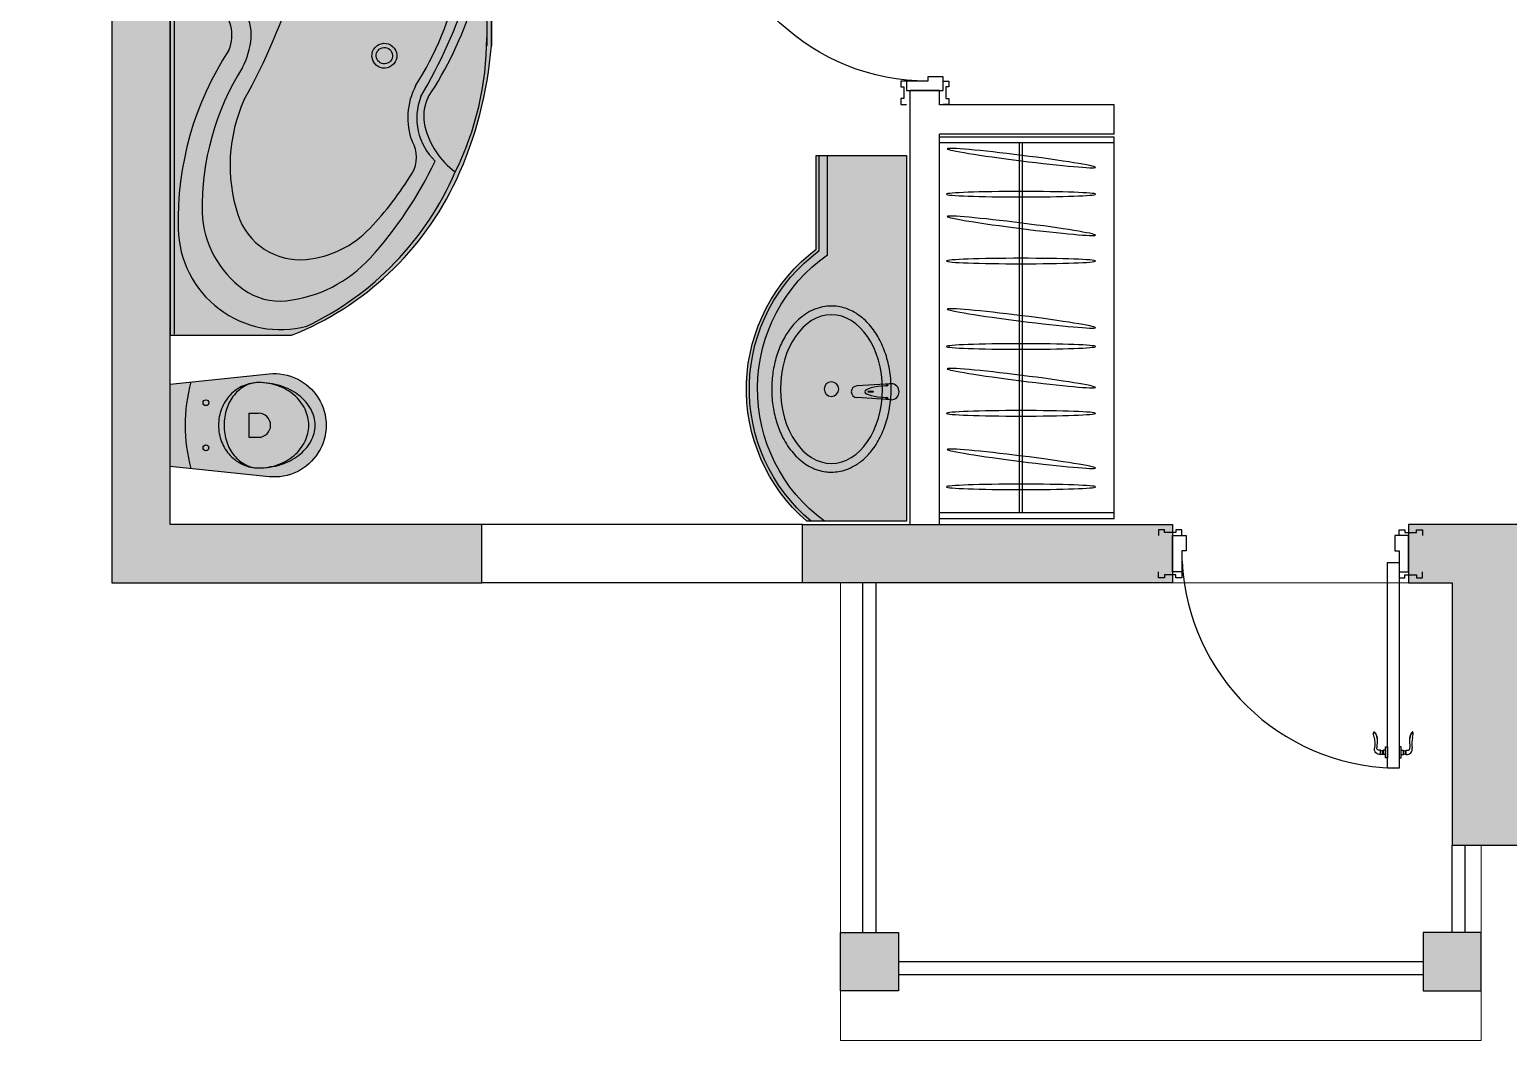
# Model space of a CAD drawing. Header units: millimetres. Extents: x 38613 to 88834, y 14193 to 29607.
# Drawn here: x 70551 to 75627, y 14243 to 17712 of the extents above; entities that cross this region are included whole.
import ezdxf

# ---------------------------------------------------------------- set-up
doc = ezdxf.new("R2010")
doc.units = ezdxf.units.MM
for name, color, linetype in [('doors', 4, 'Continuous'), ('Furn', 34, 'Continuous'), ('gypsum panel', 3, 'Continuous'), ('hatch wall', 8, 'Continuous'), ('Sanitari', 144, 'Continuous'), ('wall', 5, 'Continuous')]:
    doc.layers.add(name, color=color, linetype=linetype)
doc.layers.add('Floor', color=7, linetype='Continuous', lineweight=0, true_color=0xd6d6d6)

# ---------------------------------------------------------------- blocks, each defined once
blk = doc.blocks.new('door-handle')
at = {"color": 0}
for p, q in [((-32, 10), (-32, -10.00000000000728)), ((-30, 9), (-32, 9)), ((-30, 9), (-30, -9)), ((-19, 9), (-21, 9)), ((-21, 9), (-21, -9)), ((-19, 10), (-19, -10.00000000000728)), ((-9, 10), (-19, 10)), ((0, 25), (-9, 25)), ((-9, 25), (-9, -25)), ((0, -25), (0, 25)), ((-32, -10.00000000000364), (-40.34172901356942, -10.00000000000364)), ((-30, -9), (-32, -9)), ((-19, -9), (-21, -9)), ((-9, -10), (-19, -10.00000000000364)), ((-9, -25), (0, -25)), ((-61.67027487228916, -93.05419732806331), (-60.75208368415406, -94.01785612024833))]:
    blk.add_line(p, q, dxfattribs=at)
for centre, radius, start, end in [((-34.46362960745319, -14.92424038324498), 25.04570281554129, 84.35495152263769, 191.5747182569977), ((-25.49999999999818, 16.17089144310557), 8.465913068820786, 237.8902061553036, 302.1097938446965), ((-91.0594398050871, -62.15080612508973), 42.64671855244374, 313.5613391426849, 358.16915816811), ((-90.1706845965, -63.14248529410906), 42.64671855244374, 313.5613391426849, 358.16915816811), ((-242.8306956194119, -39.24300342557399), 184.8403687438857, 350.5395445302115, 5.991388819178432), ((-39.67183528947498, -19.52468724937171), 9.54821579143467, 85.9768775786792, 192.3256840784366), ((-595.5908857967352, -61.5688183318307), 548.0530142172786, 359.6930381090062, 4.186108045202766), ((-25.49999999999818, -16.17089144310921), 8.465913068820786, 57.89020615530352, 122.1097938446965), ((-38.8885466585707, -82.44414781276464), 25.13126123219481, 149.329352931917, 204.972632821159)]:
    blk.add_arc(centre, radius, start, end, dxfattribs=at)
blk = doc.blocks.new('door 810x125')
at = {"layer": 'doors', "color": 34, "linetype": 'ByBlock'}
for points in [[(-62.49999999947613, -32), (-82.49999999947613, -32), (-82.49999999947613, -11.99999999994179), (-72.49999999947613, -11.99999999988358), (-72.49999999947613, 28.00000000005821), (-82.49999999947613, 28.00000000005821), (-82.49999999947613, 48.00000000005821), (-62.5, 48.00000000005821)], [(62.5, 0), (-62.5, 0), (-62.5, -47), (-10.49999999976717, -47), (-10.49999999976717, -32), (62.49999999953434, -31.99999999994179), (62.49999999953434, 0)], [(62.49999999947613, -32), (82.49999999947613, -32), (82.49999999947613, -11.99999999994179), (72.49999999947613, -11.99999999988358), (72.49999999947613, 28.00000000005821), (82.49999999947613, 28.00000000005821), (82.49999999947613, 48.00000000005821), (62.5, 48.00000000005821)], [(29.50000000029104, -31.99999999994179), (735.5000000002328, -32), (735.5000000002328, -72), (29.50000000029104, -71.99999999995634), (29.46767709980486, -32.00002611920354)], [(-62.49999999941792, -777.9999999999418), (-82.49999999941792, -777.9999999999418), (-82.49999999941792, -797.9999999999418), (-72.49999999941792, -798.0000000000582), (-72.49999999941792, -838), (-82.49999999941792, -838), (-82.49999999941792, -858), (-62.49999999994179, -858)], [(62.5, -810), (-62.5, -810), (-62.5, -763), (-10.49999999976717, -762.9999999999418), (-10.49999999976717, -777.9999999999418), (62.49999999953434, -778.0000000000582), (62.49999999953434, -810)], [(62.49999999941792, -777.9999999999418), (82.49999999941792, -777.9999999999418), (82.49999999941792, -797.9999999999418), (72.49999999941792, -798.0000000000582), (72.49999999941792, -838), (82.49999999941792, -838), (82.49999999941792, -858), (62.49999999994179, -858)]]:
    blk.add_lwpolyline(points, dxfattribs=at)
at = {"layer": 'doors'}
blk.add_arc((-10.49999999976717, -32), 746.268048357961, 272.8011120017163, 358.4642879844835, dxfattribs=at)
at = {"layer": 'doors', "color": 34, "linetype": 'ByBlock', "zscale": 0.07530120532436947}
for p, xscale, yscale, rotation in [((681.6094870693632, -32.00000000779983), 0.7530120532028377, 0.7530120532028377, 270.0000000310026), ((681.6094870693632, -72.00000000698492), -0.753012053319253, 0.753012053319253, 269.9999999689974)]:
    blk.add_blockref('door-handle', p, dxfattribs=dict(at, xscale=xscale, yscale=yscale, rotation=rotation))
blk = doc.blocks.new('mixer4ws(plan)')
for p, q in [((0, 27.5), (116.8917906909264, 20)), ((0, -27.5), (116.8917906909264, -20))]:
    blk.add_line(p, q)
for centre, radius, start, end in [((0, 0), 27.5, 45.26509570862078, 314.7349042913792), ((0, 0), 24.5, 55.0340484638193, 65.91049388815965), ((15.18687301172031, 21.71655792537786), 2, 235.0340484630679, 267.8470974478014), ((116.8917906909264, 0), 20, 270, 90), ((0, 0), 24.5, 294.0895061118403, 304.9659515361807), ((15.18687301169484, -21.7165579253724), 2, 92.1529025528254, 124.9659515364113)]:
    blk.add_arc(centre, radius, start, end)
blk.add_ellipse((0, 0), major_axis=(90.30317867782287, 0), ratio=0.2214761461648493, start_param=4.880524547336707, end_param=7.685846067022384)
blk.add_ellipse((70.30317867782287, -9.094947017729282e-13), major_axis=(-10, 0), ratio=0.2)
blk = doc.blocks.new('sdw')
h = blk.add_hatch(color=254)
edge = h.paths.add_edge_path()
edge.add_line((0, -444.4604538541171), (342.7934241617986, -444.4604538541171))
edge.add_arc((-49.99999999987489, 9.095855698861849), 599.999999999975, 310.893548985616, 413.13010235415)
edge.add_line((310.0000000001601, 489.0958556988044), (310.0000000001601, 810.5403866096603))
edge.add_line((310.0000000001601, 810.5403866096603), (0, 810.5403866096603))
edge.add_line((0, 810.5403866096603), (0, -444.4604538541171))
at = {"color": 30}
blk.add_line((272.0000000001601, 469.7041491543059), (272.0000000001601, 810.5403866096603), dxfattribs=at)
blk.add_line((300.0000000001601, 484.0695391802728), (300.0000000001601, 810.5403866096603))
blk.add_lwpolyline([(0, -444.4604538541171), (342.7934241617986, -444.4604538541171, 0.4782431379573647), (310.0000000001601, 489.0958556988044), (310.0000000001601, 810.5403866096603), (0, 810.5403866096603), (0, -444.4604538541171)], format="xyb")
blk.add_circle((258.1236750299577, 9.095855698862579), 25)
blk.add_arc((-50, 9.095855698862579), 562.0000000000381, 306.1922980446903, 55.04354329353789, dxfattribs=at)
blk.add_arc((-50, 9.095855698862579), 590.00000000001, 309.7591677074035, 53.61413218321587)
blk.add_ellipse((258.1236750299577, 9.095855698862579), major_axis=(0.00122467668347467, 255.0000982590719), ratio=0.6862739210985079, start_param=3.141592653590862, end_param=9.424777960770449)
blk.add_open_spline([(258.1223062741337, -275.90424255986), (264.7030822429806, -275.9042741649901), (271.2837238622596, -275.4706528032548), (286.688663211884, -273.4390000752755), (295.4744631566573, -271.4799166403827), (312.6835044082254, -266.0633252225234), (321.1064543218818, -262.6067551361048), (337.4377836522181, -254.3167750059511), (345.3464735755697, -249.4840571419918), (360.5428080210695, -238.5768553458038), (367.8309368597111, -232.5026417757035), (381.7116494162474, -219.2462940953556), (388.3046057434985, -212.0641482440406), (407.4511323026381, -188.4386984024313), (418.7519193928456, -170.3672587377368), (435.9161147291306, -134.8437014095834), (442.4041027128696, -117.9173018527799), (452.8205399240833, -82.68546240887372), (456.7484856073279, -64.38023945043096), (461.9407870668219, -27.0789927112055), (463.2048217365518, -8.083686459402088), (463.0342596534174, 29.88506953493925), (461.5996739161201, 48.85766120586777), (456.070884650806, 86.06886034010677), (451.9770207293332, 104.3067700841348), (441.2373671062523, 139.3615478107822), (434.5920798166189, 156.1782455712673), (418.9123834746424, 187.7431943559204), (409.8779873909662, 202.492232738703), (389.6268711719895, 229.3064043475897), (378.4079917217605, 241.3730086398427), (357.860294579179, 258.9532457461464), (349.0338174226927, 265.3363998466521), (330.6178761308547, 276.3271155598923), (321.0275050597265, 280.9336129748845), (301.2927566212602, 288.1702168660122), (291.1485785715049, 290.7984115187428), (272.2626031648833, 293.6801609169343), (263.5607119394699, 294.2490470712655), (246.1819558998104, 293.8723558298661), (237.5061671319418, 292.9268726666342), (220.381337488885, 289.5608257491258), (211.9329828261398, 287.1409608411486), (195.4325002253754, 280.9171858744812), (187.3804163812893, 277.1140677407966), (171.7983393402537, 268.2420314261108), (164.2679889748106, 263.1736043569981), (149.8175272567896, 251.8959673805512), (142.8970038439147, 245.6869072554982), (123.7313694731565, 226.1297130280291), (112.3815393981058, 211.4313545378973), (92.46717804833315, 179.1399772829027), (83.9012805497041, 161.5448724851594), (69.79659667226952, 124.3004057759535), (64.2584923536051, 104.6507508952054), (56.38252623996232, 64.19747954787454), (54.04534393944778, 43.3948022100958), (52.6491707416717, 1.583115299057681), (53.59031224041246, -19.42451526800869), (58.7199065774912, -60.68878548959037), (62.90788825368509, -80.94421621743822), (74.39654748083558, -119.7782580934581), (81.69641452864744, -138.3565254321438), (99.19128951034509, -172.9681681934162), (109.3863817326492, -189.0028940823977), (129.4262743516592, -214.0085289243725), (138.6851203978295, -223.7358159962459), (158.4870012738975, -240.9934874574537), (169.0321520632133, -248.5235240341281), (188.5141958749155, -259.5304957072367), (197.2286539888009, -263.5457305602613), (215.1015645964071, -269.9565528554958), (224.2598639384378, -272.3509712817031), (241.6706921153236, -275.2258339655236), (249.8962914942531, -275.9042030531564), (258.1223062741337, -275.90424255986)], degree=3, knots=[0, 0, 0, 0, 0.09026539771349523, 0.09026539771349523, 0.2127414886783133, 0.2127414886783133, 0.3352175796431313, 0.3352175796431313, 0.4576936706079494, 0.4576936706079494, 0.5801697615727675, 0.5801697615727675, 0.7026458525375855, 0.7026458525375855, 0.9573566777619018, 0.9573566777619018, 1.164020774990034, 1.164020774990034, 1.370684872218165, 1.370684872218165, 1.577348969446297, 1.577348969446297, 1.784013066674429, 1.784013066674429, 1.99067716390256, 1.99067716390256, 2.197341261130692, 2.197341261130692, 2.404005358358824, 2.404005358358824, 2.610669455586955, 2.610669455586955, 2.752866286060256, 2.752866286060256, 2.895063116533557, 2.895063116533557, 3.037259947006857, 3.037259947006857, 3.156470105311757, 3.156470105311757, 3.275680263616657, 3.275680263616657, 3.394890421921557, 3.394890421921557, 3.514100580226458, 3.514100580226458, 3.633310738531358, 3.633310738531358, 3.752520896836258, 3.752520896836258, 3.980335035113517, 3.980335035113517, 4.208149173390776, 4.208149173390776, 4.435963311668035, 4.435963311668035, 4.663777449945295, 4.663777449945295, 4.891591588222554, 4.891591588222554, 5.119405726499814, 5.119405726499814, 5.347219864777073, 5.347219864777073, 5.575034003054332, 5.575034003054332, 5.744168869473015, 5.744168869473015, 5.913303735891697, 5.913303735891697, 6.041828340585977, 6.041828340585977, 6.170352945280257, 6.170352945280257, 6.283185307179586, 6.283185307179586, 6.283185307179586, 6.283185307179586], dxfattribs=at)
at = {"xscale": -1, "rotation": 180}
blk.add_blockref('mixer4ws(plan)', (53.22614445930958, 0.05972360330633819), dxfattribs=at)
blk = doc.blocks.new('bath1700')
h = blk.add_hatch(color=254)
edge = h.paths.add_edge_path()
edge.add_line((-1102.060418098699, 0), (0, 0))
edge.add_line((0, 0), (0, 1700))
edge.add_line((0, 1700), (-416.6045308345929, 1700))
edge.add_arc((-28.87526526295539, 722.7371410620505), 1051.368954668292, 111.6407142992339, 155.0348049505472)
edge.add_arc((219.3910445027855, 607.1522126911045), 1325.222996506669, 155.0348049505506, 175.6763034210377)
edge.add_line((-1102.060418098699, 707.0622845483012), (-1102.060418098699, 0))
at = {"color": 0}
for p, q in [((-15, 1696.032180338982), (-15, 15)), ((0, 1696.032180338982), (0, 0)), ((-1102.060418098699, 0), (-1102.060418098699, 707.0622845483012)), ((-1087.060418098699, 15), (-1087.060418098699, 707.0622845483012)), ((0, 0), (-1102.060418098699, 0)), ((-15, 15), (-1087.060418098699, 15))]:
    blk.add_line(p, q, dxfattribs=at)
blk.add_lwpolyline([(-1102.060418098699, 0), (0, 0), (0, 1700), (-416.6045308345929, 1700, 0.1916380419822929), (-982.008871856844, 1166.485951563693, 0.09030985166825363), (-1102.060418098699, 707.0622845483012), (-1102.060418098699, 0)], format="xyb", dxfattribs=at)
for centre, major_axis, ratio, start_param, end_param in [((-376.2798341878224, 1330.189744326752), (-151.3791258510691, 316.8686915674361), 0.9921595962615375, 4.282197686813784, 6.103184271337066), ((-69.86752725136466, 760.0395607708488), (569.0220935884328, 842.3205760885294), 0.9674924485893679, 1.02269219429743, 1.762774940548106), ((-349.3335543690482, 1129.454241548839), (-0.50512670358352, 454.8192828976698), 0.9999999999374958, 0.1046634709845784, 0.8324928553915236), ((-375.0393964427058, 1371.573137312138), (-0.4771722233684034, 211.3393540920257), 0.9999999999380199, -0.6274192282703673, 0.1035162356522072), ((-451.8878480985295, 1265.094999259338), (-0.3460820875526649, 342.6533822109524), 0.9999999999369072, -1.531204031574213, -0.6261713896975776), ((336.1099550147774, 507.1022838214994), (-11.1899031490595, 1380.600746650101), 0.9999999999376434, 0.8254985449713264, 1.116473094576007), ((-433.5040022416506, 1094.95498492982), (0.612125336996977, 346.5856648089592), 0.9999999999378447, 0.09734387234046737, 0.813500410549842), ((-445.2005625481252, 1216.959598058427), (-0.4792363848880614, 224.0216884730006), 0.9999999999373963, -1.258266511653804, 0.09343847757823975), ((133.1119449947728, 557.4246582679334), (49.23704050522949, 1126.530878234319), 0.9999999999355528, 0.8554132375082224, 1.06737375394943), ((-1088.456901244237, 1305.017062228755), (2.783963153828046, 1061.455669533343), 0.9999999999368084, 4.133486864418183, 4.742837338246703), ((-752.0002193739638, 1117.101403583307), (-0.47107890185619, 546.663731985892), 0.9999999999370066, 4.28667340519648, 5.026196299168778), ((-1014.084330145037, 1262.071109149023), (0.7001900407298791, 904.7258332955729), 0.9999999999369387, 4.153165418958982, 4.731879707452284), ((-51.41905285662506, 680.1829512565164), (-4.056704113359197, 1034.637119436474), 0.999999999938283, 1.106635415647259, 1.567489836656219), ((-1143.55925910431, 916.3750768820173), (-0.062987681572089, 277.7862441009724), 0.9999999999377349, -1.324646759511038, -0.636916375532199), ((-740.1751113904174, 1089.365037624666), (0.2723074515871951, 105.0646398690883), 0.9999999999374328, 1.026286572919487, 2.120489686538212), ((-1049.250105953426, 955.9060665579746), (-0.6491471672165873, 202.9468181732018), 0.9999999999369469, 4.33333785416933, 5.519415385206103), ((-988.0158758868929, 938.3992019095458), (47.62451339913451, 198.3961267478475), 0.837170460209983, 4.425042089986526, 5.406724358516923), ((-1015.330600239336, 948.6227286366629), (0.09125214658857869, 145.5648174132788), 0.9999999999395657, 4.249827640380429, 4.95939217958069), ((218.1455000544665, 158.5088007855229), (25.00688945176183, 1319.949667734727), 0.9999999999353869, 1.008306714231418, 1.276815837087577), ((712.81883993675, -40.20455318933818), (-2.526671460701066, 1823.34947267448), 0.9999999999375897, 1.039505566000298, 1.25906166424698), ((1629.30983048724, -156.3048522570753), (-22.8879558747205, 2155.123204307757), 0.999999999938806, 1.052335372936982, 1.261676735466998), ((-286.8878098068526, 408.8157094634953), (348.9522687442269, 817.2933078150428), 0.7836138218698886, 1.364413834783839, 1.799235466162849), ((-734.8927945346804, 740.8806888357503), (-2.645121748064414, 42.57276990023486), 0.9999999999329061, 3.104958810325751, 9.388144117505338), ((-734.8927945346804, 740.8806888357503), (-2.113496572226308, 27.9479111751396), 0.9999999999334066, 3.157835219677573, 9.441020526857159), ((-20.37845520395786, 659.6654240997741), (1.755008812734769, 257.7711487337274), 0.9999999999377265, 1.0853477507528, 1.500851540713547), ((-76.12133916071616, 670.200552674185), (-0.06471343315213843, 135.6177212188953), 0.9999999999382037, 1.178741123967181, 2.437455686713623), ((-131.8399028200656, 667.0908647126053), (-2.340497783083668, 146.0601808784065), 0.9999999999351613, 1.470195576525832, 2.164849783501758), ((-504.9047563627828, 392.4546617866145), (0.4469348141971421, 560.2308651163578), 0.9999999999362605, 1.258670536465897, 1.849152434818923), ((4675.362299265689, 4295.520067337493), (1942.845790542409, 5854.898127894026), 0.9999999999342873, 2.536891633192234, 2.563990616406541), ((-638.1472566956654, 121.4354035026045), (11.93460054883819, 650.4949389802335), 0.9999999999378255, -1.137811804798738, -0.7984901610944642), ((-695.1498182878131, 411.3482919350499), (0.2475082675760339, 344.7451305811927), 0.9999999999382947, 1.261165339654089, 1.881863204993241), ((-696.0137779527577, 434.5802726142574), (-281.3408361059652, 102.2730685085729), 0.9460214423057683, 0.1709900182620214, 2.044095866823493), ((-2085.035530321882, 988.9875002066838), (5.711132364936553, 1731.654982585622), 0.9999999999366528, 4.262253246915263, 4.415855150123033), ((-333.3954517978709, 330.7145218853839), (-2.438266480266646, 220.1427804713259), 0.9999999999359193, 4.601288894150087, 5.280753965184377), ((-252.0479200087721, 291.3802936797729), (-0.1944711591763315, 228.7584287011686), 0.9999999999375901, 3.418319012727835, 5.126178491211869), ((-705.3819618347334, 408.0667178010335), (-0.2887685484035664, 333.9996076218354), 0.9999999999371315, 1.880280682171758, 2.58642159406729), ((-348.2291786427377, 332.2032290552161), (-0.2345430873566381, 235.0644086974948), 0.9999999999376575, 3.417078632083426, 4.61136650059885), ((-784.0287081891438, 312.9287254580995), (-139.5735639238444, 244.6695525127394), 0.9561894938343007, 1.340114574497043, 2.427580601937316), ((-682.7217818443896, 335.6360326755093), (-0.552285766152041, 186.8081630441586), 0.9999999999376312, 3.293605553844172, 4.111167449632265), ((-692.7219718014821, 428.5175172672607), (3.024953393759984, 358.0392004551616), 0.9999999999356527, 2.595734635715556, 3.014851656544367), ((-589.9507668248843, 1184.081975126697), (-0.03899219853994447, 1120.573827188902), 0.9999999999370156, 3.00636839555267, 3.418041617336532), ((-569.7988678502152, 1406.561088369344), (-1.157240761048396, 1388.32427110643), 0.9999999999372997, 3.145120797290186, 3.418335576328317), ((-632.1541638858616, 760.7218046939815), (-877.9205578559582, 59.76965822270886), 0.8442487465444855, 1.399233344721675, 1.706084290695713)]:
    blk.add_ellipse(centre, major_axis=major_axis, ratio=ratio, start_param=start_param, end_param=end_param, dxfattribs=at)
blk = doc.blocks.new('v1')
h = blk.add_hatch(color=254)
edge = h.paths.add_edge_path()
edge.add_line((-141.2295361775541, 0), (141.2295361775541, 0))
edge.add_line((141.2295361775541, 0), (176.545235257594, -339.1144103210827))
edge.add_arc((1.506471226232064e-12, -357.5000000000016), 177.5000000000007, -185.94540578263604, 5.945405782872172, ccw=False)
edge.add_line((-176.5452352576667, -339.1144103218103), (-141.2295361775541, 0))
at = {"color": 0}
for p, q in [((41.18985294940103, -270.0315676880418), (-41.18985294940103, -270.0315676880418)), ((-41.18985294940103, -270.0315676880418), (-41.18985294940103, -303.1903332884831)), ((41.18985294940103, -270.0315676880418), (41.18985294940103, -303.1903332884831))]:
    blk.add_line(p, q, dxfattribs=at)
blk.add_lwpolyline([(-141.2295361775541, 0), (141.2295361775541, 0), (176.545235257594, -339.1144103210827, -1.109549002513165), (-176.5452352576667, -339.1144103218103), (-141.2295361775541, 0)], format="xyb", dxfattribs=at)
for centre in [(-77.5, -122.5582073826372), (77.5, -122.5582073826372)]:
    blk.add_circle(centre, 9.947200409575089, dxfattribs=at)
for centre, radius, start, end in [((0, -614.8948798956553), 563.729073253548, 74.71238364092518, 105.2876163590748), ((-3.486560963950978, -312.5681794092816), 146.3106458423381, 111.2447868397267, 133.1854104519385), ((-3.486560963950978, -312.5681794092816), 146.3106458423381, 111.2447868397267, 133.1854104519385), ((-10.15652318441425, -334.6861720145826), 148.5268899854906, 108.5391167752095, 128.9942446180475), ((0, -364.9720899612439), 180.4704619377249, 90, 108.5391167752095), ((0, -321.5362715695665), 155.9326406641413, 90, 111.2447868397267), ((0, -321.5362715695665), 155.9326406641413, 90, 111.2447868397267), ((0, -321.5362715695665), 155.9326406641434, 68.75521316027326, 90), ((0, -321.5362715695665), 155.9326406641434, 68.75521316027326, 90), ((0, -364.9720899612294), 180.4704619377112, 71.46088322479049, 90), ((3.486560963949159, -312.5681794092816), 146.3106458423402, 46.81458954806148, 68.75521316027326), ((3.486560963949159, -312.5681794092816), 146.3106458423402, 46.81458954806148, 68.75521316027326), ((10.15652318441971, -334.686172014568), 148.526889985479, 51.0057553819525, 71.46088322479049), ((-17.2364215879079, -303.1390030998737), 129.2986297871492, 156.1872793382448, 180), ((-17.2364215879079, -303.1390030998737), 129.2986297871497, 156.1872793382448, 180), ((-25.74962041127765, -315.4263451534061), 123.7461391524589, 128.9942446180475, 152.9049781086216), ((-8.871953586442032, -306.8303915804427), 138.4414233351832, 133.1854104519385, 156.1872793382448), ((-8.871953586442032, -306.8303915804427), 138.4414233351832, 133.1854104519385, 156.1872793382448), ((8.871953586443851, -306.8303915804427), 138.4414233351806, 23.81272066175519, 46.81458954806148), ((8.871953586443851, -306.8303915804427), 138.4414233351806, 23.81272066175519, 46.81458954806148), ((25.74962041127583, -315.4263451534061), 123.7461391524615, 27.09502189137838, 51.0057553819525), ((17.23642158790972, -303.1390030998737), 129.2986297871467, 0, 23.81272066175519), ((17.23642158790972, -303.1390030998737), 129.2986297871467, 0, 23.81272066175519), ((-49.76633747674896, -303.1390030998737), 96.7687138983083, 152.9049781086216, 180), ((109.3081426942172, -303.1390030998737), 255.8431940692732, 180, 197.3785158979381), ((55.23619285209861, -303.1390030998737), 201.7712442271561, 180, 199.4203411238345), ((55.23619285209861, -303.1390030998737), 201.7712442271561, 180, 199.4203411238345), ((0, -303.1903332884831), 41.18985294940126, 180, 0), ((-109.3081426942208, -303.1390030998737), 255.8431940692776, 342.6214841020619, 0), ((-55.23619285210043, -303.1390030998737), 201.7712442271568, 340.5796588761655, 0), ((-55.23619285210043, -303.1390030998737), 201.7712442271563, 340.5796588761655, 0), ((49.76633747674532, -303.1390030998737), 96.76871389831007, 0, 27.09502189137838), ((28.22334698163286, -312.6625085217529), 173.1287758010238, 199.4203411238345, 220.4025118899), ((28.22334698163286, -312.6625085217529), 173.1287758010238, 199.4203411238345, 220.4025118899), ((55.66044385161877, -319.9290836713481), 199.6294733535757, 197.3785158979381, 217.0737690507537), ((-28.22334698163468, -312.6625085217529), 173.1287758010254, 319.5974881101, 340.5796588761655), ((-28.22334698163468, -312.6625085217529), 173.1287758010254, 319.5974881101, 340.5796588761655), ((-55.66044385162422, -319.9290836713481), 199.6294733535794, 322.9262309492463, 342.6214841020619), ((11.01245436612226, -327.3114273667597), 150.5277659131773, 220.4025118899, 244.0498485270039), ((11.01245436612226, -327.3114273667597), 150.5277659131773, 220.4025118899, 244.0498485270039), ((21.62407606023589, -345.6460996881215), 156.9698994546542, 217.0737690507537, 241.2680065637724), ((-21.62407606023407, -345.6460996881215), 156.9698994546501, 298.7319934362276, 322.9262309492463), ((-11.01245436612226, -327.3114273667597), 150.5277659131767, 295.9501514729961, 319.5974881101), ((-11.01245436612226, -327.3114273667597), 150.5277659131767, 295.9501514729961, 319.5974881101), ((0, -349.9402513975219), 125.3615618255362, 244.0498485270039, 270), ((0, -349.9402513975219), 125.3615618255362, 244.0498485270039, 270), ((0, -385.0909773136373), 111.986579920071, 241.2680065637724, 270), ((0, -349.9402513975219), 125.3615618255364, 270, 295.9501514729961), ((0, -349.9402513975219), 125.3615618255364, 270, 295.9501514729961), ((0, -385.0909773136373), 111.9865799200681, 270, 298.7319934362276)]:
    blk.add_arc(centre, radius, start, end, dxfattribs=at)

msp = doc.modelspace()

# ---------------------------------------------------------------- hatches: boundary and pattern name
at = {"layer": 'doors'}
h = msp.add_hatch(color=256, dxfattribs=at)
h.paths.add_polyline_path([(75534.21762971547, 14613.32306686717), (75334.21762971547, 14613.32306686717), (75334.21762971547, 14413.32306686717), (75534.21762971547, 14413.32306686717)])
h.paths.add_polyline_path([(73334.21762971547, 14613.32306686717), (73534.21762971547, 14613.32306686717), (73534.21762971547, 14413.32306686717), (73334.21762971547, 14413.32306686717)])
at = {"layer": 'hatch wall', "true_color": 0x4a4a4a}
for points in [[(71034.21762971552, 18613.3230668672), (70834.21762971552, 18613.3230668672), (70692.7962734782, 18754.74442310452), (70551.37491724094, 18613.3230668672), (70834.21762971552, 18330.4803543926), (70834.21762971552, 15813.3230668672), (72104.21762971558, 15813.32306686723), (72104.21762971558, 16013.3230668672), (71034.21762971558, 16013.3230668672)], [(73204.21762971558, 16013.32306686723), (74474.21762971552, 16013.32306686723), (74474.21762971552, 15813.32306686717), (73204.21762971558, 15813.32306686717)], [(77184.21762971552, 15113.3230668672), (75834.21762971552, 15113.3230668672), (75834.21762971552, 16013.3230668672), (75284.21762971552, 16013.3230668672), (75284.21762971552, 15813.3230668672), (75434.21762971552, 15813.32306686717), (75434.21762971552, 14913.32306686717), (77184.21762971552, 14913.3230668672)]]:
    msp.add_hatch(color=251, dxfattribs=at).paths.add_polyline_path(points)

# ---------------------------------------------------------------- linework, layer by layer
for p, q in [((73411.71762971547, 14613.32306686717), (73411.71762971547, 15813.32306686717)), ((73456.71762971547, 14613.32306686717), (73456.71762971547, 15813.32306686717)), ((75434.21762971547, 14613.32306686717), (75434.21762971552, 14913.32306686717)), ((75479.21762971547, 14613.32306686717), (75479.21762971552, 14913.32306686717)), ((75334.21762971547, 14513.32306686717), (73534.21762971547, 14513.32306686717)), ((75334.21762971547, 14468.32306686717), (73534.21762971547, 14468.32306686717))]:
    msp.add_line(p, q)
at = {"layer": 'Floor'}
msp.add_lwpolyline([(75434.21762971552, 15813.32306686717), (73334.21762971547, 15813.32306686717), (73334.21762971547, 14243.32306686717), (75534.21762971547, 14243.32306686717), (75534.21762971547, 14913.32306686717), (75434.21762971547, 14913.3230668672), (75434.21762971552, 15813.32306686717)], dxfattribs=at)
at = {"layer": 'Furn', "color": 34, "linetype": 'ByBlock'}
for p, q in [((74274.21762971554, 17343.32306686731), (73674.21762971552, 17343.32306686731)), ((74274.21762971554, 17323.32306686731), (73674.21762971552, 17323.32306686731)), ((73947.9354013456, 17323.32306686731), (73947.93540134562, 16053.32306686722)), ((73957.93540134562, 17323.32306686731), (73957.93540134562, 16053.32306686722)), ((74274.21762971552, 16033.3230668672), (74274.21762971554, 17343.32306686731)), ((74274.21762971552, 16053.32306686721), (73674.21762971552, 16053.32306686723)), ((74274.21762971552, 16033.32306686721), (73674.21762971552, 16033.32306686723))]:
    msp.add_line(p, q, dxfattribs=at)
at = {"layer": 'Furn', "color": 34, "linetype": 'ByBlock', "extrusion": (0, 0, -1)}
for centre, major_axis, ratio in [((73955.41577719142, 17271.06146868573), (-254.0969539828021, 31.92397707207116), 0.0366900471266113), ((73954.24448496815, 17147.08567442135), (-256.0945183627264, -1.097673125933306e-13), 0.03669004712661129), ((73955.41577719142, 17038.68457702456), (-254.0969539828021, 31.92397707207116), 0.03669004712661129), ((73954.24448496815, 16917.74586928259), (-256.0945183627264, -1.097673125933306e-13), 0.03669004712661129), ((73955.41577719142, 16720.95984218283), (-254.0969539828021, 31.92397707207116), 0.0366900471266113), ((73954.24448496815, 16624.47145110766), (-256.0945183627264, -1.097673125933306e-13), 0.03669004712661129), ((73955.41577719142, 16516.07035371086), (-254.0969539828021, 31.92397707207116), 0.03669004712661129), ((73954.24448496815, 16395.1316459689), (-256.0945183627264, -1.097673125933306e-13), 0.03669004712661129), ((73955.4157771914, 16239.33927776683), (-254.0969539828021, 31.92397707207116), 0.0366900471266113), ((73954.24448496813, 16142.85088669167), (-256.0945183627264, -1.097673125933306e-13), 0.03669004712661129)]:
    msp.add_ellipse(centre, major_axis=major_axis, ratio=ratio, dxfattribs=at)
at = {"layer": 'gypsum panel'}
for p, q in [((73574.21762971552, 16013.32306686723), (73574.21762971552, 17503.3230668672)), ((73674.21762971552, 17503.3230668672), (73574.21762971552, 17503.3230668672)), ((73674.21762971552, 17453.32306686731), (73674.21762971552, 17503.3230668672)), ((74274.21762971554, 17453.32306686731), (73674.21762971552, 17453.32306686731)), ((74274.21762971554, 17353.32306686731), (74274.21762971554, 17453.32306686731)), ((73674.21762971552, 16013.32306686723), (73674.21762971552, 17353.32306686731)), ((74274.21762971554, 17353.32306686731), (73674.21762971552, 17353.32306686731))]:
    msp.add_line(p, q, dxfattribs=at)
at = {"layer": 'wall'}
for p, q in [((72104.21762971558, 15813.32306686723), (72104.21762971558, 16013.32306686723)), ((73204.21762971558, 15813.32306686723), (73204.21762971558, 16013.32306686723))]:
    msp.add_line(p, q, dxfattribs=at)
at = {"layer": 'wall', "color": 4}
for p, q in [((73204.21762971558, 16013.32306686717), (72104.21762971558, 16013.32306686717)), ((73204.21762971558, 15813.32306686717), (72104.21762971558, 15813.32306686717))]:
    msp.add_line(p, q, dxfattribs=at)
at = {"layer": 'wall'}
for points in [[(71034.21762971552, 18613.3230668672), (70834.21762971552, 18613.3230668672), (70692.7962734782, 18754.74442310452), (70551.37491724094, 18613.3230668672), (70834.21762971552, 18330.4803543926), (70834.21762971552, 15813.3230668672), (72104.21762971558, 15813.32306686723), (72104.21762971558, 16013.3230668672), (71034.21762971558, 16013.3230668672), (71034.21762971552, 18613.3230668672)], [(77184.21762971552, 15113.3230668672), (75834.21762971552, 15113.3230668672), (75834.21762971552, 16013.3230668672), (75284.21762971552, 16013.3230668672), (75284.21762971552, 15813.3230668672), (75434.21762971552, 15813.32306686717), (75434.21762971552, 14913.32306686717), (77184.21762971552, 14913.3230668672), (77184.21762971552, 15113.3230668672)]]:
    msp.add_lwpolyline(points, dxfattribs=at)
for points in [[(73204.21762971558, 16013.32306686723), (74474.21762971552, 16013.32306686723), (74474.21762971552, 15813.32306686717), (73204.21762971558, 15813.32306686717)], [(73334.21762971547, 14613.32306686717), (73534.21762971547, 14613.32306686717), (73534.21762971547, 14413.32306686717), (73334.21762971547, 14413.32306686717)], [(73334.21762971547, 14613.32306686717), (73534.21762971547, 14613.32306686717), (73534.21762971547, 14413.32306686717), (73334.21762971547, 14413.32306686717)], [(75534.21762971547, 14613.32306686717), (75334.21762971547, 14613.32306686717), (75334.21762971547, 14413.32306686717), (75534.21762971547, 14413.32306686717)]]:
    msp.add_lwpolyline(points, close=True, dxfattribs=at)

# ---------------------------------------------------------------- block references
at = {"layer": 'doors', "color": 34, "linetype": 'ByBlock', "xscale": -1}
msp.add_blockref('door 810x125', (73624.21762971552, 18313.3230668672), dxfattribs=at)
at = {"layer": 'doors', "color": 34, "linetype": 'ByBlock', "rotation": 270}
msp.add_blockref('door 810x125', (75284.21762971552, 15913.3230668672), dxfattribs=at)
at = {"layer": 'Sanitari'}
for name, p, rotation in [('bath1700', (71034.21762971552, 18363.32306686715), 180), ('v1', (71034.21762971557, 16354.22724440662), 90.00000000000001)]:
    msp.add_blockref(name, p, dxfattribs=dict(at, rotation=rotation))
at = {"layer": 'Sanitari', "xscale": -1}
msp.add_blockref('sdw', (73561.71762971552, 16469.31565343654), dxfattribs=at)

doc.saveas('drawing.dxf')
